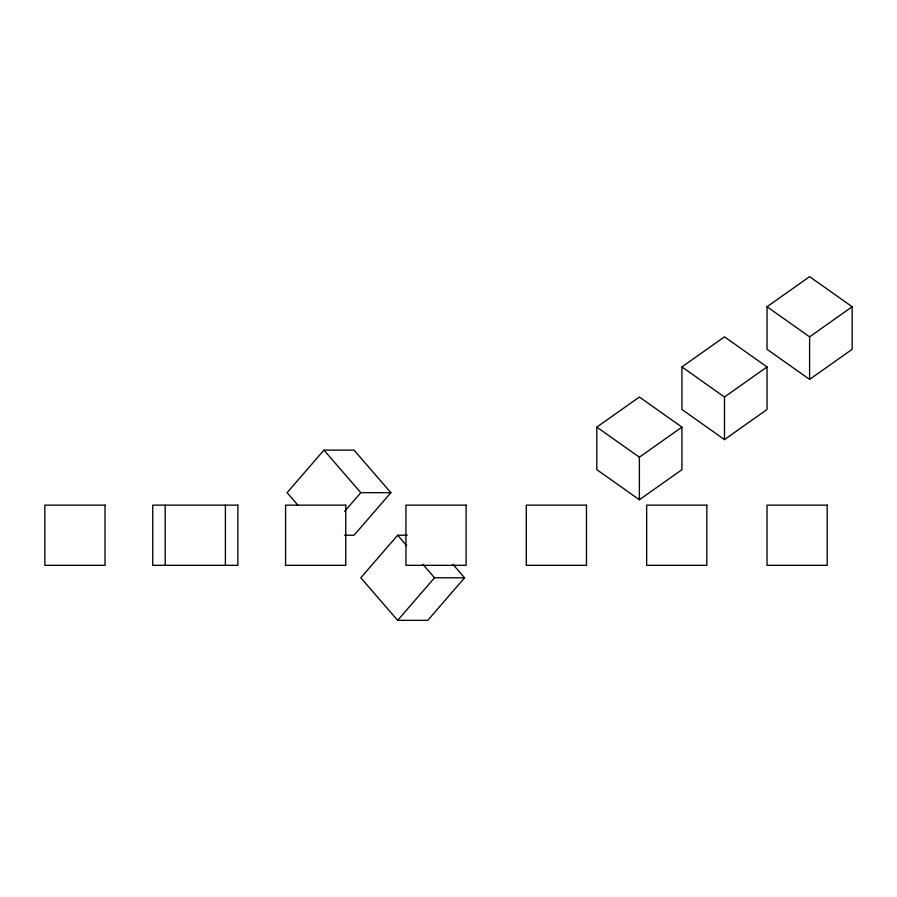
<?xml version="1.0" encoding="UTF-8"?>
<svg xmlns="http://www.w3.org/2000/svg" width="897" height="897" viewBox="0 0 897 897"><rect width="100%" height="100%" fill="white"/><g stroke="black" fill="none" stroke-linecap="round" stroke-linejoin="round"><path stroke-width="1.35" d="M344.459 535.229L354.035 535.229L390.89 492.677L354.035 450.126L323.952 450.126L287.096 492.677L297.882 505.134M344.616 511.357L360.796 492.677L390.89 492.677M407.227 535.229L397.651 535.229L360.796 577.791L397.651 620.343L427.746 620.343L464.601 577.791L452.907 564.291M397.651 620.343L434.507 577.791L464.601 577.791M596.819 427.107L639.382 397.023L681.933 427.107L681.933 469.669L639.382 499.752L596.819 469.669L596.819 427.107L639.382 457.201L639.382 499.752M681.933 366.929L724.484 336.846L767.036 366.929L767.036 409.481L724.484 439.575L681.933 409.481L681.933 366.929L724.484 397.023L724.484 439.575M767.036 306.752L809.599 276.657L852.15 306.752L852.15 349.303L809.599 379.397L767.036 349.303L767.036 306.752L809.599 336.846L809.599 379.397M639.382 457.201L681.933 427.107M724.484 397.023L767.036 366.929M809.599 336.846L852.15 306.752M323.952 450.126L360.796 492.677M397.651 535.229L406.644 545.611M422.823 564.291L434.507 577.791M225.394 505.146L225.394 565.323M165.216 505.146L165.216 565.323M105.027 505.146L44.85 505.146L44.85 565.323L105.027 565.323L105.027 505.146M237.862 505.146L152.748 505.146L152.748 565.323L237.862 565.323L237.862 505.146M345.749 505.146L285.571 505.146L285.571 565.323L345.749 565.323L345.749 505.146M466.115 505.146L405.937 505.146L405.937 565.323L466.115 565.323L466.115 505.146M586.481 505.146L526.292 505.146L526.292 565.323L586.481 565.323L586.481 505.146M706.836 505.146L646.659 505.146L646.659 565.323L706.836 565.323L706.836 505.146M827.202 505.146L767.025 505.146L767.025 565.323L827.202 565.323L827.202 505.146"/></g></svg>
